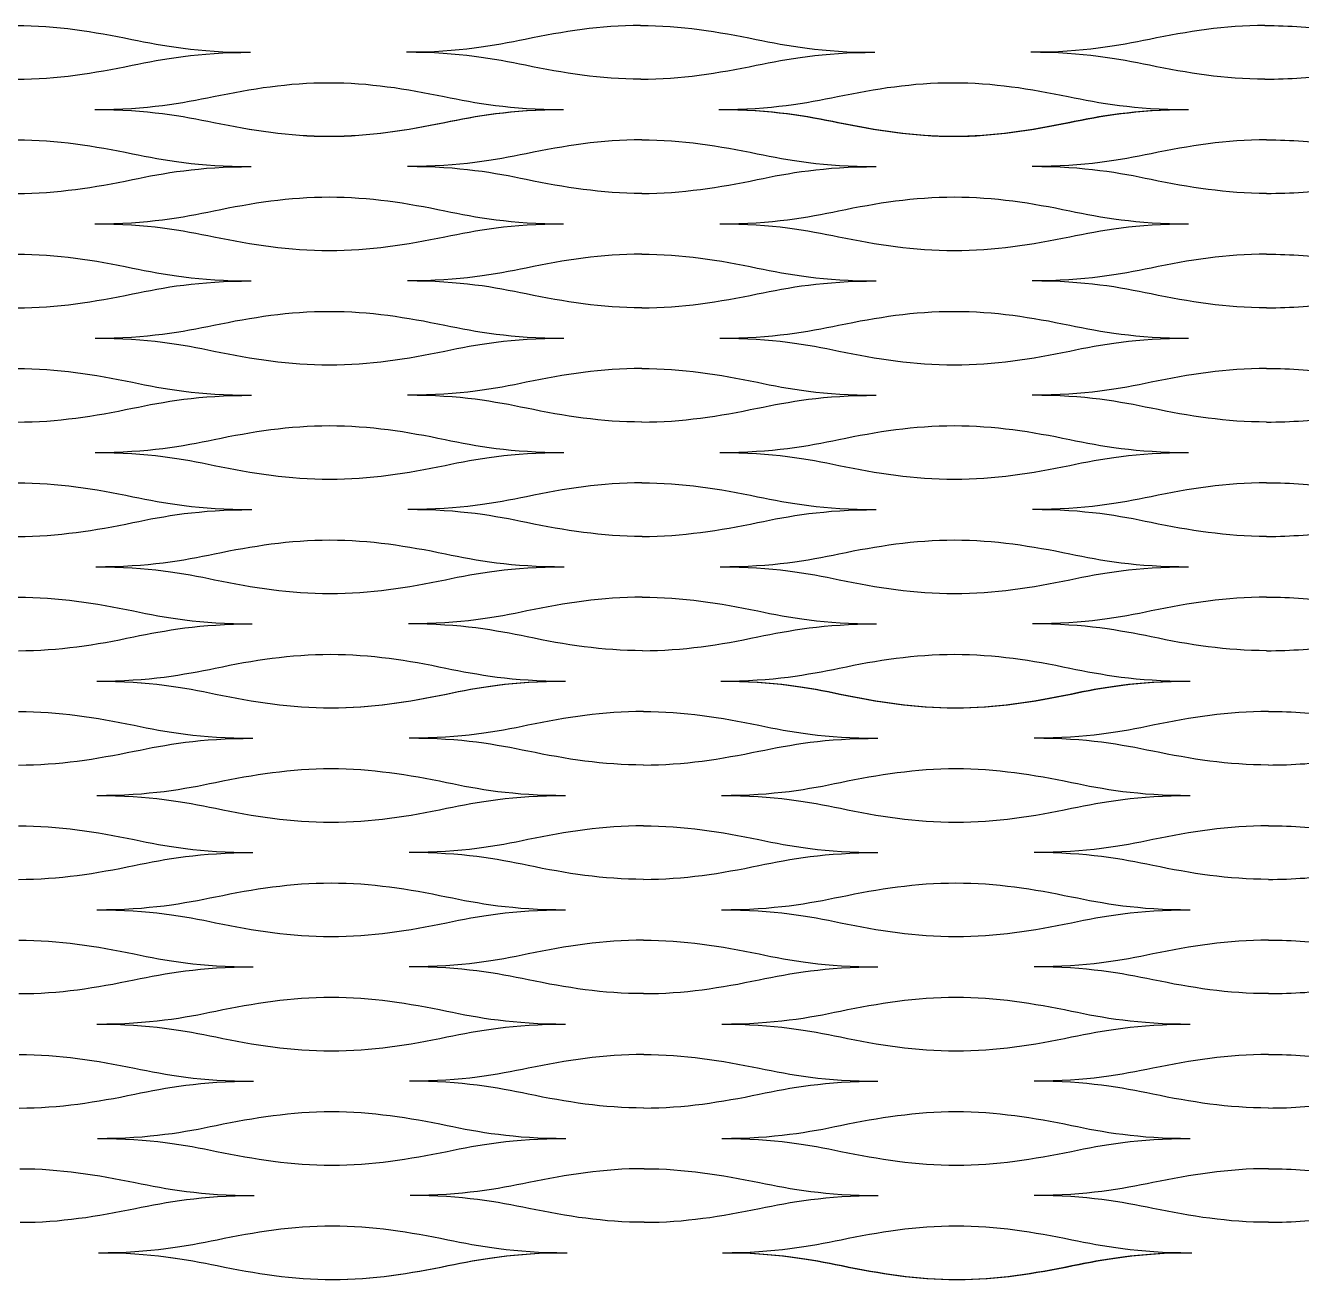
# Model space of a CAD drawing. Header units: millimetres. Extents: x 1 to 583, y -486 to -2.
# Drawn here: x 361.34 to 382.43, y -48.24 to -27.52 of the extents above; entities that cross this region are included whole.
import ezdxf

# ---------------------------------------------------------------- set-up
doc = ezdxf.new("R2010")
doc.units = ezdxf.units.MM
doc.header["$MEASUREMENT"] = 0
doc.layers.add('DEFAULT', color=7, linetype='Continuous')

msp = doc.modelspace()

# ---------------------------------------------------------------- linework, layer by layer
at = {"layer": 'DEFAULT'}
for points, knots in [([(361.188, -27.519), (361.853, -27.519), (362.468, -27.618), (363.097, -27.748), (363.612, -27.854), (364.19, -27.962), (365.061, -27.962)], [0, 0, 0, 0, 1, 1, 1, 2, 2, 2, 2]), ([(371.508, -27.519), (370.842, -27.519), (370.229, -27.618), (369.601, -27.748), (369.087, -27.854), (368.511, -27.962), (367.64, -27.962)], [0, 0, 0, 0, 1, 1, 1, 2, 2, 2, 2]), ([(371.508, -27.519), (372.173, -27.519), (372.787, -27.618), (373.416, -27.748), (373.931, -27.854), (374.508, -27.962), (375.379, -27.962)], [0, 0, 0, 0, 1, 1, 1, 2, 2, 2, 2]), ([(381.828, -27.519), (381.163, -27.519), (380.549, -27.618), (379.92, -27.748), (379.406, -27.854), (378.829, -27.962), (377.958, -27.962)], [0, 0, 0, 0, 1, 1, 1, 2, 2, 2, 2]), ([(381.828, -27.519), (382.231, -27.519), (382.634, -27.549), (383.01, -27.608), (383.763, -27.726), (384.408, -27.962), (385.699, -27.962)], [0, 0, 0, 0, 1, 1, 1, 2, 2, 2, 2]), ([(361.195, -28.405), (361.86, -28.405), (362.473, -28.306), (363.101, -28.176), (363.614, -28.07), (364.19, -27.962), (365.061, -27.962)], [0, 0, 0, 0, 1, 1, 1, 2, 2, 2, 2]), ([(371.511, -28.405), (370.847, -28.405), (370.232, -28.306), (369.603, -28.176), (369.088, -28.07), (368.511, -27.962), (367.64, -27.962)], [0, 0, 0, 0, 1, 1, 1, 2, 2, 2, 2]), ([(371.511, -28.405), (372.176, -28.405), (372.79, -28.306), (373.418, -28.176), (373.932, -28.07), (374.508, -27.962), (375.379, -27.962)], [0, 0, 0, 0, 1, 1, 1, 2, 2, 2, 2]), ([(381.828, -28.405), (381.163, -28.405), (380.549, -28.306), (379.92, -28.176), (379.406, -28.07), (378.829, -27.962), (377.958, -27.962)], [0, 0, 0, 0, 1, 1, 1, 2, 2, 2, 2]), ([(381.828, -28.405), (382.231, -28.405), (382.634, -28.375), (383.01, -28.316), (383.763, -28.198), (384.408, -27.962), (385.699, -27.962)], [0, 0, 0, 0, 1, 1, 1, 2, 2, 2, 2]), ([(362.489, -28.907), (363.359, -28.907), (363.935, -28.799), (364.448, -28.693), (365.076, -28.563), (365.689, -28.464), (366.354, -28.464), (367.018, -28.464), (367.633, -28.563), (368.262, -28.693), (368.777, -28.799), (369.354, -28.907), (370.224, -28.907)], [0, 0, 0, 0, 1, 1, 1, 2, 2, 2, 3, 3, 3, 4, 4, 4, 4]), ([(372.803, -28.907), (373.673, -28.907), (374.249, -28.799), (374.763, -28.693), (375.391, -28.563), (376.005, -28.464), (376.67, -28.464), (377.335, -28.464), (377.949, -28.563), (378.577, -28.693), (379.091, -28.799), (379.668, -28.907), (380.539, -28.907)], [0, 0, 0, 0, 1, 1, 1, 2, 2, 2, 3, 3, 3, 4, 4, 4, 4]), ([(362.489, -28.907), (363.359, -28.907), (363.937, -29.014), (364.453, -29.121), (365.082, -29.25), (365.697, -29.349), (366.361, -29.349), (367.026, -29.349), (367.639, -29.25), (368.265, -29.121), (368.779, -29.014), (369.354, -28.907), (370.224, -28.907)], [0, 0, 0, 0, 1, 1, 1, 2, 2, 2, 3, 3, 3, 4, 4, 4, 4]), ([(362.489, -28.907), (363.36, -28.907), (363.938, -29.014), (364.453, -29.121), (365.082, -29.25), (365.696, -29.35), (366.362, -29.35), (367.028, -29.35), (367.642, -29.25), (368.272, -29.121), (368.787, -29.014), (369.364, -28.907), (370.236, -28.907)], [0, 0, 0, 0, 1, 1, 1, 2, 2, 2, 3, 3, 3, 4, 4, 4, 4]), ([(372.803, -28.907), (373.673, -28.907), (374.25, -29.014), (374.765, -29.121), (375.394, -29.25), (376.008, -29.349), (376.672, -29.349), (377.337, -29.349), (377.95, -29.25), (378.578, -29.121), (379.092, -29.014), (379.668, -28.907), (380.539, -28.907)], [0, 0, 0, 0, 1, 1, 1, 2, 2, 2, 3, 3, 3, 4, 4, 4, 4]), ([(372.818, -28.907), (373.69, -28.907), (374.267, -29.014), (374.782, -29.121), (375.411, -29.25), (376.026, -29.35), (376.692, -29.35), (377.357, -29.35), (377.972, -29.25), (378.601, -29.121), (379.116, -29.014), (379.694, -28.907), (380.565, -28.907)], [0, 0, 0, 0, 1, 1, 1, 2, 2, 2, 3, 3, 3, 4, 4, 4, 4]), ([(361.198, -29.409), (361.863, -29.409), (362.478, -29.508), (363.107, -29.638), (363.622, -29.744), (364.2, -29.851), (365.071, -29.851)], [0, 0, 0, 0, 1, 1, 1, 2, 2, 2, 2]), ([(371.527, -29.409), (370.861, -29.409), (370.247, -29.508), (369.617, -29.638), (369.103, -29.744), (368.525, -29.851), (367.653, -29.851)], [0, 0, 0, 0, 1, 1, 1, 2, 2, 2, 2]), ([(371.527, -29.409), (372.193, -29.409), (372.807, -29.508), (373.436, -29.638), (373.951, -29.744), (374.529, -29.851), (375.4, -29.851)], [0, 0, 0, 0, 1, 1, 1, 2, 2, 2, 2]), ([(381.856, -29.409), (381.191, -29.409), (380.576, -29.508), (379.947, -29.638), (379.432, -29.744), (378.854, -29.851), (377.983, -29.851)], [0, 0, 0, 0, 1, 1, 1, 2, 2, 2, 2]), ([(381.856, -29.409), (382.26, -29.409), (382.663, -29.438), (383.04, -29.497), (383.793, -29.615), (384.439, -29.851), (385.73, -29.851)], [0, 0, 0, 0, 1, 1, 1, 2, 2, 2, 2]), ([(361.198, -30.294), (361.863, -30.294), (362.478, -30.195), (363.107, -30.065), (363.622, -29.959), (364.2, -29.851), (365.071, -29.851)], [0, 0, 0, 0, 1, 1, 1, 2, 2, 2, 2]), ([(371.527, -30.294), (370.861, -30.294), (370.247, -30.195), (369.618, -30.065), (369.103, -29.959), (368.525, -29.851), (367.653, -29.851)], [0, 0, 0, 0, 1, 1, 1, 2, 2, 2, 2]), ([(371.527, -30.294), (372.193, -30.294), (372.807, -30.195), (373.437, -30.065), (373.951, -29.959), (374.529, -29.851), (375.4, -29.851)], [0, 0, 0, 0, 1, 1, 1, 2, 2, 2, 2]), ([(381.856, -30.294), (381.191, -30.294), (380.576, -30.195), (379.947, -30.065), (379.432, -29.959), (378.854, -29.851), (377.983, -29.851)], [0, 0, 0, 0, 1, 1, 1, 2, 2, 2, 2]), ([(381.856, -30.294), (382.26, -30.294), (382.663, -30.265), (383.04, -30.206), (383.793, -30.088), (384.439, -29.851), (385.73, -29.851)], [0, 0, 0, 0, 1, 1, 1, 2, 2, 2, 2]), ([(362.489, -30.796), (363.361, -30.796), (363.938, -30.689), (364.453, -30.582), (365.082, -30.452), (365.697, -30.353), (366.362, -30.353), (367.028, -30.353), (367.643, -30.452), (368.272, -30.582), (368.787, -30.689), (369.364, -30.796), (370.236, -30.796)], [0, 0, 0, 0, 1, 1, 1, 2, 2, 2, 3, 3, 3, 4, 4, 4, 4]), ([(372.818, -30.796), (373.69, -30.796), (374.267, -30.689), (374.782, -30.582), (375.411, -30.452), (376.026, -30.353), (376.692, -30.353), (377.357, -30.353), (377.972, -30.452), (378.601, -30.582), (379.116, -30.689), (379.694, -30.796), (380.565, -30.796)], [0, 0, 0, 0, 1, 1, 1, 2, 2, 2, 3, 3, 3, 4, 4, 4, 4]), ([(362.489, -30.796), (363.361, -30.796), (363.938, -30.904), (364.453, -31.01), (365.082, -31.14), (365.697, -31.239), (366.362, -31.239), (367.028, -31.239), (367.643, -31.14), (368.272, -31.01), (368.787, -30.904), (369.364, -30.796), (370.236, -30.796)], [0, 0, 0, 0, 1, 1, 1, 2, 2, 2, 3, 3, 3, 4, 4, 4, 4]), ([(372.818, -30.796), (373.69, -30.796), (374.267, -30.904), (374.782, -31.01), (375.411, -31.14), (376.026, -31.239), (376.692, -31.239), (377.357, -31.239), (377.972, -31.14), (378.601, -31.01), (379.116, -30.904), (379.694, -30.796), (380.565, -30.796)], [0, 0, 0, 0, 1, 1, 1, 2, 2, 2, 3, 3, 3, 4, 4, 4, 4]), ([(361.198, -31.298), (361.864, -31.298), (362.478, -31.397), (363.108, -31.527), (363.623, -31.633), (364.2, -31.741), (365.072, -31.741)], [0, 0, 0, 0, 1, 1, 1, 2, 2, 2, 2]), ([(371.527, -31.298), (370.862, -31.298), (370.247, -31.397), (369.618, -31.527), (369.103, -31.633), (368.526, -31.741), (367.654, -31.741)], [0, 0, 0, 0, 1, 1, 1, 2, 2, 2, 2]), ([(371.527, -31.298), (372.193, -31.298), (372.808, -31.397), (373.437, -31.527), (373.952, -31.633), (374.529, -31.741), (375.401, -31.741)], [0, 0, 0, 0, 1, 1, 1, 2, 2, 2, 2]), ([(381.856, -31.298), (381.191, -31.298), (380.576, -31.397), (379.947, -31.527), (379.432, -31.633), (378.854, -31.741), (377.983, -31.741)], [0, 0, 0, 0, 1, 1, 1, 2, 2, 2, 2]), ([(381.856, -31.298), (382.26, -31.298), (382.663, -31.328), (383.04, -31.387), (383.793, -31.505), (384.439, -31.741), (385.73, -31.741)], [0, 0, 0, 0, 1, 1, 1, 2, 2, 2, 2]), ([(361.199, -32.184), (361.864, -32.184), (362.479, -32.085), (363.108, -31.955), (363.623, -31.849), (364.2, -31.741), (365.072, -31.741)], [0, 0, 0, 0, 1, 1, 1, 2, 2, 2, 2]), ([(371.528, -32.184), (370.862, -32.184), (370.247, -32.085), (369.618, -31.955), (369.103, -31.849), (368.526, -31.741), (367.654, -31.741)], [0, 0, 0, 0, 1, 1, 1, 2, 2, 2, 2]), ([(371.528, -32.184), (372.193, -32.184), (372.808, -32.085), (373.437, -31.955), (373.952, -31.849), (374.529, -31.741), (375.401, -31.741)], [0, 0, 0, 0, 1, 1, 1, 2, 2, 2, 2]), ([(381.856, -32.184), (381.191, -32.184), (380.576, -32.085), (379.947, -31.955), (379.432, -31.849), (378.854, -31.741), (377.983, -31.741)], [0, 0, 0, 0, 1, 1, 1, 2, 2, 2, 2]), ([(381.856, -32.184), (382.26, -32.184), (382.663, -32.154), (383.04, -32.095), (383.793, -31.977), (384.439, -31.741), (385.73, -31.741)], [0, 0, 0, 0, 1, 1, 1, 2, 2, 2, 2]), ([(362.49, -32.686), (363.362, -32.686), (363.939, -32.578), (364.454, -32.472), (365.083, -32.342), (365.697, -32.243), (366.363, -32.243), (367.029, -32.243), (367.643, -32.342), (368.273, -32.472), (368.788, -32.578), (369.365, -32.686), (370.237, -32.686)], [0, 0, 0, 0, 1, 1, 1, 2, 2, 2, 3, 3, 3, 4, 4, 4, 4]), ([(372.819, -32.686), (373.69, -32.686), (374.268, -32.578), (374.782, -32.472), (375.412, -32.342), (376.026, -32.243), (376.692, -32.243), (377.358, -32.243), (377.972, -32.342), (378.601, -32.472), (379.116, -32.578), (379.694, -32.686), (380.565, -32.686)], [0, 0, 0, 0, 1, 1, 1, 2, 2, 2, 3, 3, 3, 4, 4, 4, 4]), ([(362.49, -32.686), (363.362, -32.686), (363.939, -32.793), (364.454, -32.899), (365.084, -33.029), (365.698, -33.128), (366.364, -33.128), (367.03, -33.128), (367.644, -33.029), (368.273, -32.899), (368.788, -32.793), (369.365, -32.686), (370.237, -32.686)], [0, 0, 0, 0, 1, 1, 1, 2, 2, 2, 3, 3, 3, 4, 4, 4, 4]), ([(372.819, -32.686), (373.69, -32.686), (374.268, -32.793), (374.783, -32.899), (375.412, -33.029), (376.027, -33.128), (376.692, -33.128), (377.358, -33.128), (377.972, -33.029), (378.602, -32.899), (379.116, -32.793), (379.694, -32.686), (380.565, -32.686)], [0, 0, 0, 0, 1, 1, 1, 2, 2, 2, 3, 3, 3, 4, 4, 4, 4]), ([(361.2, -33.187), (361.866, -33.187), (362.48, -33.287), (363.11, -33.416), (363.625, -33.523), (364.202, -33.63), (365.074, -33.63)], [0, 0, 0, 0, 1, 1, 1, 2, 2, 2, 2]), ([(371.528, -33.187), (370.863, -33.187), (370.248, -33.287), (369.619, -33.416), (369.104, -33.523), (368.527, -33.63), (367.656, -33.63)], [0, 0, 0, 0, 1, 1, 1, 2, 2, 2, 2]), ([(371.528, -33.187), (372.194, -33.187), (372.808, -33.287), (373.438, -33.416), (373.953, -33.523), (374.53, -33.63), (375.402, -33.63)], [0, 0, 0, 0, 1, 1, 1, 2, 2, 2, 2]), ([(381.856, -33.187), (381.191, -33.187), (380.576, -33.287), (379.947, -33.416), (379.432, -33.523), (378.855, -33.63), (377.983, -33.63)], [0, 0, 0, 0, 1, 1, 1, 2, 2, 2, 2]), ([(381.856, -33.187), (382.26, -33.187), (382.663, -33.217), (383.04, -33.276), (383.793, -33.394), (384.439, -33.63), (385.73, -33.63)], [0, 0, 0, 0, 1, 1, 1, 2, 2, 2, 2]), ([(361.202, -34.073), (361.867, -34.073), (362.482, -33.974), (363.111, -33.844), (363.625, -33.738), (364.202, -33.63), (365.074, -33.63)], [0, 0, 0, 0, 1, 1, 1, 2, 2, 2, 2]), ([(371.529, -34.073), (370.864, -34.073), (370.249, -33.974), (369.62, -33.844), (369.105, -33.738), (368.527, -33.63), (367.656, -33.63)], [0, 0, 0, 0, 1, 1, 1, 2, 2, 2, 2]), ([(371.529, -34.073), (372.195, -34.073), (372.809, -33.974), (373.438, -33.844), (373.953, -33.738), (374.53, -33.63), (375.402, -33.63)], [0, 0, 0, 0, 1, 1, 1, 2, 2, 2, 2]), ([(381.856, -34.073), (381.191, -34.073), (380.576, -33.974), (379.947, -33.844), (379.432, -33.738), (378.855, -33.63), (377.983, -33.63)], [0, 0, 0, 0, 1, 1, 1, 2, 2, 2, 2]), ([(381.856, -34.073), (382.26, -34.073), (382.663, -34.044), (383.04, -33.985), (383.793, -33.866), (384.439, -33.63), (385.73, -33.63)], [0, 0, 0, 0, 1, 1, 1, 2, 2, 2, 2]), ([(362.494, -34.575), (363.365, -34.575), (363.942, -34.467), (364.457, -34.361), (365.086, -34.231), (365.7, -34.132), (366.365, -34.132), (367.031, -34.132), (367.646, -34.231), (368.275, -34.361), (368.79, -34.467), (369.367, -34.575), (370.239, -34.575)], [0, 0, 0, 0, 1, 1, 1, 2, 2, 2, 3, 3, 3, 4, 4, 4, 4]), ([(372.82, -34.575), (373.692, -34.575), (374.269, -34.467), (374.784, -34.361), (375.413, -34.231), (376.027, -34.132), (376.693, -34.132), (377.358, -34.132), (377.973, -34.231), (378.602, -34.361), (379.117, -34.467), (379.694, -34.575), (380.566, -34.575)], [0, 0, 0, 0, 1, 1, 1, 2, 2, 2, 3, 3, 3, 4, 4, 4, 4]), ([(362.494, -34.575), (363.365, -34.575), (363.943, -34.683), (364.458, -34.789), (365.088, -34.919), (365.702, -35.018), (366.368, -35.018), (367.033, -35.018), (367.647, -34.919), (368.276, -34.789), (368.791, -34.683), (369.367, -34.575), (370.239, -34.575)], [0, 0, 0, 0, 1, 1, 1, 2, 2, 2, 3, 3, 3, 4, 4, 4, 4]), ([(372.82, -34.575), (373.692, -34.575), (374.269, -34.683), (374.784, -34.789), (375.413, -34.919), (376.028, -35.018), (376.693, -35.018), (377.359, -35.018), (377.973, -34.919), (378.602, -34.789), (379.117, -34.683), (379.694, -34.575), (380.566, -34.575)], [0, 0, 0, 0, 1, 1, 1, 2, 2, 2, 3, 3, 3, 4, 4, 4, 4]), ([(361.205, -35.077), (361.871, -35.077), (362.486, -35.176), (363.115, -35.306), (363.63, -35.412), (364.208, -35.52), (365.079, -35.52)], [0, 0, 0, 0, 1, 1, 1, 2, 2, 2, 2]), ([(371.531, -35.077), (370.865, -35.077), (370.251, -35.176), (369.623, -35.306), (369.108, -35.412), (368.531, -35.52), (367.66, -35.52)], [0, 0, 0, 0, 1, 1, 1, 2, 2, 2, 2]), ([(371.531, -35.077), (372.196, -35.077), (372.811, -35.176), (373.44, -35.306), (373.955, -35.412), (374.532, -35.52), (375.404, -35.52)], [0, 0, 0, 0, 1, 1, 1, 2, 2, 2, 2]), ([(381.856, -35.077), (381.191, -35.077), (380.576, -35.176), (379.948, -35.306), (379.433, -35.412), (378.856, -35.52), (377.985, -35.52)], [0, 0, 0, 0, 1, 1, 1, 2, 2, 2, 2]), ([(381.856, -35.077), (382.26, -35.077), (382.663, -35.106), (383.04, -35.166), (383.793, -35.284), (384.438, -35.52), (385.729, -35.52)], [0, 0, 0, 0, 1, 1, 1, 2, 2, 2, 2]), ([(361.209, -35.963), (361.875, -35.963), (362.489, -35.863), (363.117, -35.734), (363.631, -35.627), (364.208, -35.52), (365.079, -35.52)], [0, 0, 0, 0, 1, 1, 1, 2, 2, 2, 2]), ([(371.533, -35.963), (370.868, -35.963), (370.253, -35.863), (369.624, -35.734), (369.109, -35.627), (368.531, -35.52), (367.66, -35.52)], [0, 0, 0, 0, 1, 1, 1, 2, 2, 2, 2]), ([(371.533, -35.963), (372.198, -35.963), (372.812, -35.863), (373.441, -35.734), (373.955, -35.627), (374.532, -35.52), (375.404, -35.52)], [0, 0, 0, 0, 1, 1, 1, 2, 2, 2, 2]), ([(381.856, -35.963), (381.191, -35.963), (380.577, -35.863), (379.948, -35.734), (379.433, -35.627), (378.856, -35.52), (377.985, -35.52)], [0, 0, 0, 0, 1, 1, 1, 2, 2, 2, 2]), ([(381.856, -35.963), (382.26, -35.963), (382.663, -35.933), (383.04, -35.874), (383.793, -35.756), (384.438, -35.52), (385.729, -35.52)], [0, 0, 0, 0, 1, 1, 1, 2, 2, 2, 2]), ([(362.502, -36.464), (363.373, -36.464), (363.95, -36.357), (364.464, -36.251), (365.092, -36.121), (365.706, -36.022), (366.371, -36.022), (367.037, -36.022), (367.651, -36.121), (368.281, -36.251), (368.795, -36.357), (369.373, -36.464), (370.244, -36.464)], [0, 0, 0, 0, 1, 1, 1, 2, 2, 2, 3, 3, 3, 4, 4, 4, 4]), ([(372.824, -36.464), (373.695, -36.464), (374.272, -36.357), (374.787, -36.251), (375.415, -36.121), (376.029, -36.022), (376.695, -36.022), (377.36, -36.022), (377.974, -36.121), (378.603, -36.251), (379.118, -36.357), (379.695, -36.464), (380.566, -36.464)], [0, 0, 0, 0, 1, 1, 1, 2, 2, 2, 3, 3, 3, 4, 4, 4, 4]), ([(362.502, -36.464), (363.373, -36.464), (363.951, -36.572), (364.466, -36.678), (365.096, -36.808), (365.711, -36.907), (366.376, -36.907), (367.041, -36.907), (367.654, -36.808), (368.282, -36.678), (368.796, -36.572), (369.373, -36.464), (370.244, -36.464)], [0, 0, 0, 0, 1, 1, 1, 2, 2, 2, 3, 3, 3, 4, 4, 4, 4]), ([(372.824, -36.464), (373.695, -36.464), (374.273, -36.572), (374.788, -36.678), (375.417, -36.808), (376.031, -36.907), (376.696, -36.907), (377.361, -36.907), (377.975, -36.808), (378.604, -36.678), (379.118, -36.572), (379.695, -36.464), (380.566, -36.464)], [0, 0, 0, 0, 1, 1, 1, 2, 2, 2, 3, 3, 3, 4, 4, 4, 4]), ([(361.216, -36.966), (361.881, -36.966), (362.496, -37.065), (363.126, -37.195), (363.641, -37.301), (364.219, -37.409), (365.089, -37.409)], [0, 0, 0, 0, 1, 1, 1, 2, 2, 2, 2]), ([(371.536, -36.966), (370.871, -36.966), (370.258, -37.065), (369.63, -37.195), (369.116, -37.301), (368.54, -37.409), (367.669, -37.409)], [0, 0, 0, 0, 1, 1, 1, 2, 2, 2, 2]), ([(371.536, -36.966), (372.201, -36.966), (372.816, -37.065), (373.445, -37.195), (373.96, -37.301), (374.537, -37.409), (375.407, -37.409)], [0, 0, 0, 0, 1, 1, 1, 2, 2, 2, 2]), ([(381.856, -36.966), (381.191, -36.966), (380.577, -37.065), (379.949, -37.195), (379.434, -37.301), (378.858, -37.409), (377.987, -37.409)], [0, 0, 0, 0, 1, 1, 1, 2, 2, 2, 2]), ([(381.856, -36.966), (382.26, -36.966), (382.663, -36.996), (383.039, -37.055), (383.792, -37.173), (384.437, -37.409), (385.727, -37.409)], [0, 0, 0, 0, 1, 1, 1, 2, 2, 2, 2]), ([(361.224, -37.852), (361.889, -37.852), (362.502, -37.753), (363.129, -37.623), (363.643, -37.517), (364.219, -37.409), (365.089, -37.409)], [0, 0, 0, 0, 1, 1, 1, 2, 2, 2, 2]), ([(371.54, -37.852), (370.875, -37.852), (370.261, -37.753), (369.632, -37.623), (369.117, -37.517), (368.54, -37.409), (367.669, -37.409)], [0, 0, 0, 0, 1, 1, 1, 2, 2, 2, 2]), ([(371.54, -37.852), (372.205, -37.852), (372.818, -37.753), (373.446, -37.623), (373.96, -37.517), (374.537, -37.409), (375.407, -37.409)], [0, 0, 0, 0, 1, 1, 1, 2, 2, 2, 2]), ([(381.856, -37.852), (381.191, -37.852), (380.578, -37.753), (379.949, -37.623), (379.435, -37.517), (378.858, -37.409), (377.987, -37.409)], [0, 0, 0, 0, 1, 1, 1, 2, 2, 2, 2]), ([(381.856, -37.852), (382.26, -37.852), (382.663, -37.822), (383.039, -37.763), (383.792, -37.645), (384.437, -37.409), (385.727, -37.409)], [0, 0, 0, 0, 1, 1, 1, 2, 2, 2, 2]), ([(362.517, -38.354), (363.388, -38.354), (363.964, -38.246), (364.477, -38.14), (365.104, -38.01), (365.717, -37.911), (366.382, -37.911), (367.047, -37.911), (367.662, -38.01), (368.291, -38.14), (368.806, -38.246), (369.383, -38.354), (370.253, -38.354)], [0, 0, 0, 0, 1, 1, 1, 2, 2, 2, 3, 3, 3, 4, 4, 4, 4]), ([(372.832, -38.354), (373.702, -38.354), (374.278, -38.246), (374.792, -38.14), (375.42, -38.01), (376.033, -37.911), (376.698, -37.911), (377.363, -37.911), (377.977, -38.01), (378.606, -38.14), (379.12, -38.246), (379.697, -38.354), (380.567, -38.354)], [0, 0, 0, 0, 1, 1, 1, 2, 2, 2, 3, 3, 3, 4, 4, 4, 4]), ([(362.517, -38.354), (363.388, -38.354), (363.966, -38.461), (364.481, -38.568), (365.111, -38.698), (365.726, -38.797), (366.39, -38.797), (367.055, -38.797), (367.667, -38.698), (368.294, -38.568), (368.807, -38.461), (369.383, -38.354), (370.253, -38.354)], [0, 0, 0, 0, 1, 1, 1, 2, 2, 2, 3, 3, 3, 4, 4, 4, 4]), ([(362.517, -38.354), (363.389, -38.354), (363.966, -38.462), (364.481, -38.568), (365.11, -38.698), (365.725, -38.797), (366.391, -38.797), (367.057, -38.797), (367.671, -38.698), (368.3, -38.568), (368.815, -38.462), (369.393, -38.354), (370.264, -38.354)], [0, 0, 0, 0, 1, 1, 1, 2, 2, 2, 3, 3, 3, 4, 4, 4, 4]), ([(372.832, -38.354), (373.702, -38.354), (374.279, -38.461), (374.794, -38.568), (375.423, -38.698), (376.036, -38.797), (376.701, -38.797), (377.365, -38.797), (377.979, -38.698), (378.607, -38.568), (379.12, -38.461), (379.697, -38.354), (380.567, -38.354)], [0, 0, 0, 0, 1, 1, 1, 2, 2, 2, 3, 3, 3, 4, 4, 4, 4]), ([(372.847, -38.354), (373.718, -38.354), (374.296, -38.462), (374.811, -38.568), (375.44, -38.698), (376.054, -38.797), (376.72, -38.797), (377.386, -38.797), (378.001, -38.698), (378.63, -38.568), (379.145, -38.462), (379.722, -38.354), (380.594, -38.354)], [0, 0, 0, 0, 1, 1, 1, 2, 2, 2, 3, 3, 3, 4, 4, 4, 4]), ([(361.226, -38.856), (361.892, -38.856), (362.506, -38.955), (363.136, -39.085), (363.651, -39.191), (364.228, -39.299), (365.1, -39.299)], [0, 0, 0, 0, 1, 1, 1, 2, 2, 2, 2]), ([(371.555, -38.856), (370.89, -38.856), (370.275, -38.955), (369.646, -39.085), (369.131, -39.191), (368.554, -39.299), (367.682, -39.299)], [0, 0, 0, 0, 1, 1, 1, 2, 2, 2, 2]), ([(371.555, -38.856), (372.221, -38.856), (372.836, -38.955), (373.465, -39.085), (373.98, -39.191), (374.557, -39.299), (375.429, -39.299)], [0, 0, 0, 0, 1, 1, 1, 2, 2, 2, 2]), ([(381.885, -38.856), (381.219, -38.856), (380.605, -38.955), (379.975, -39.085), (379.461, -39.191), (378.883, -39.299), (378.012, -39.299)], [0, 0, 0, 0, 1, 1, 1, 2, 2, 2, 2]), ([(381.885, -38.856), (382.288, -38.856), (382.692, -38.885), (383.068, -38.944), (383.822, -39.062), (384.467, -39.299), (385.759, -39.299)], [0, 0, 0, 0, 1, 1, 1, 2, 2, 2, 2]), ([(361.226, -39.741), (361.892, -39.741), (362.507, -39.642), (363.136, -39.513), (363.651, -39.406), (364.228, -39.299), (365.1, -39.299)], [0, 0, 0, 0, 1, 1, 1, 2, 2, 2, 2]), ([(371.556, -39.741), (370.89, -39.741), (370.275, -39.642), (369.646, -39.513), (369.131, -39.406), (368.554, -39.299), (367.682, -39.299)], [0, 0, 0, 0, 1, 1, 1, 2, 2, 2, 2]), ([(371.556, -39.741), (372.221, -39.741), (372.836, -39.642), (373.465, -39.513), (373.98, -39.406), (374.557, -39.299), (375.429, -39.299)], [0, 0, 0, 0, 1, 1, 1, 2, 2, 2, 2]), ([(381.885, -39.741), (381.219, -39.741), (380.605, -39.642), (379.975, -39.513), (379.461, -39.406), (378.883, -39.299), (378.012, -39.299)], [0, 0, 0, 0, 1, 1, 1, 2, 2, 2, 2]), ([(381.885, -39.741), (382.288, -39.741), (382.692, -39.712), (383.068, -39.653), (383.822, -39.535), (384.467, -39.299), (385.759, -39.299)], [0, 0, 0, 0, 1, 1, 1, 2, 2, 2, 2]), ([(362.517, -40.243), (363.389, -40.243), (363.967, -40.136), (364.482, -40.029), (365.111, -39.9), (365.725, -39.8), (366.391, -39.8), (367.057, -39.8), (367.671, -39.9), (368.301, -40.029), (368.815, -40.136), (369.393, -40.243), (370.265, -40.243)], [0, 0, 0, 0, 1, 1, 1, 2, 2, 2, 3, 3, 3, 4, 4, 4, 4]), ([(372.847, -40.243), (373.718, -40.243), (374.296, -40.136), (374.811, -40.029), (375.44, -39.9), (376.054, -39.8), (376.72, -39.8), (377.386, -39.8), (378.001, -39.9), (378.63, -40.029), (379.145, -40.136), (379.722, -40.243), (380.594, -40.243)], [0, 0, 0, 0, 1, 1, 1, 2, 2, 2, 3, 3, 3, 4, 4, 4, 4]), ([(362.517, -40.243), (363.389, -40.243), (363.967, -40.351), (364.482, -40.457), (365.111, -40.587), (365.725, -40.686), (366.391, -40.686), (367.057, -40.686), (367.671, -40.587), (368.301, -40.457), (368.816, -40.351), (369.393, -40.243), (370.265, -40.243)], [0, 0, 0, 0, 1, 1, 1, 2, 2, 2, 3, 3, 3, 4, 4, 4, 4]), ([(372.847, -40.243), (373.718, -40.243), (374.296, -40.351), (374.811, -40.457), (375.44, -40.587), (376.055, -40.686), (376.72, -40.686), (377.386, -40.686), (378.001, -40.587), (378.63, -40.457), (379.145, -40.351), (379.722, -40.243), (380.594, -40.243)], [0, 0, 0, 0, 1, 1, 1, 2, 2, 2, 3, 3, 3, 4, 4, 4, 4]), ([(361.227, -40.745), (361.892, -40.745), (362.507, -40.844), (363.136, -40.974), (363.651, -41.08), (364.229, -41.188), (365.1, -41.188)], [0, 0, 0, 0, 1, 1, 1, 2, 2, 2, 2]), ([(371.556, -40.745), (370.89, -40.745), (370.276, -40.844), (369.646, -40.974), (369.132, -41.08), (368.554, -41.188), (367.683, -41.188)], [0, 0, 0, 0, 1, 1, 1, 2, 2, 2, 2]), ([(371.556, -40.745), (372.222, -40.745), (372.836, -40.844), (373.465, -40.974), (373.98, -41.08), (374.558, -41.188), (375.429, -41.188)], [0, 0, 0, 0, 1, 1, 1, 2, 2, 2, 2]), ([(381.885, -40.745), (381.219, -40.745), (380.605, -40.844), (379.976, -40.974), (379.461, -41.08), (378.883, -41.188), (378.012, -41.188)], [0, 0, 0, 0, 1, 1, 1, 2, 2, 2, 2]), ([(381.885, -40.745), (382.288, -40.745), (382.692, -40.775), (383.068, -40.834), (383.822, -40.952), (384.467, -41.188), (385.759, -41.188)], [0, 0, 0, 0, 1, 1, 1, 2, 2, 2, 2]), ([(361.227, -41.631), (361.893, -41.631), (362.508, -41.532), (363.137, -41.402), (363.651, -41.296), (364.229, -41.188), (365.1, -41.188)], [0, 0, 0, 0, 1, 1, 1, 2, 2, 2, 2]), ([(371.556, -41.631), (370.89, -41.631), (370.276, -41.532), (369.647, -41.402), (369.132, -41.296), (368.554, -41.188), (367.683, -41.188)], [0, 0, 0, 0, 1, 1, 1, 2, 2, 2, 2]), ([(371.556, -41.631), (372.222, -41.631), (372.836, -41.532), (373.465, -41.402), (373.98, -41.296), (374.558, -41.188), (375.429, -41.188)], [0, 0, 0, 0, 1, 1, 1, 2, 2, 2, 2]), ([(381.885, -41.631), (381.219, -41.631), (380.605, -41.532), (379.976, -41.402), (379.461, -41.296), (378.883, -41.188), (378.012, -41.188)], [0, 0, 0, 0, 1, 1, 1, 2, 2, 2, 2]), ([(381.885, -41.631), (382.288, -41.631), (382.692, -41.601), (383.068, -41.542), (383.822, -41.424), (384.467, -41.188), (385.759, -41.188)], [0, 0, 0, 0, 1, 1, 1, 2, 2, 2, 2]), ([(362.519, -42.133), (363.39, -42.133), (363.968, -42.025), (364.482, -41.919), (365.112, -41.789), (365.726, -41.69), (366.392, -41.69), (367.057, -41.69), (367.672, -41.789), (368.301, -41.919), (368.816, -42.025), (369.394, -42.133), (370.265, -42.133)], [0, 0, 0, 0, 1, 1, 1, 2, 2, 2, 3, 3, 3, 4, 4, 4, 4]), ([(372.847, -42.133), (373.719, -42.133), (374.296, -42.025), (374.811, -41.919), (375.44, -41.789), (376.055, -41.69), (376.72, -41.69), (377.386, -41.69), (378.001, -41.789), (378.63, -41.919), (379.145, -42.025), (379.722, -42.133), (380.594, -42.133)], [0, 0, 0, 0, 1, 1, 1, 2, 2, 2, 3, 3, 3, 4, 4, 4, 4]), ([(362.519, -42.133), (363.39, -42.133), (363.968, -42.24), (364.483, -42.347), (365.112, -42.476), (365.727, -42.576), (366.392, -42.576), (367.058, -42.576), (367.673, -42.477), (368.302, -42.347), (368.816, -42.24), (369.394, -42.133), (370.265, -42.133)], [0, 0, 0, 0, 1, 1, 1, 2, 2, 2, 3, 3, 3, 4, 4, 4, 4]), ([(372.847, -42.133), (373.719, -42.133), (374.296, -42.24), (374.811, -42.347), (375.441, -42.476), (376.055, -42.576), (376.721, -42.576), (377.386, -42.576), (378.001, -42.477), (378.63, -42.347), (379.145, -42.24), (379.722, -42.133), (380.594, -42.133)], [0, 0, 0, 0, 1, 1, 1, 2, 2, 2, 3, 3, 3, 4, 4, 4, 4]), ([(361.229, -42.635), (361.894, -42.635), (362.509, -42.734), (363.138, -42.864), (363.653, -42.97), (364.231, -43.077), (365.102, -43.077)], [0, 0, 0, 0, 1, 1, 1, 2, 2, 2, 2]), ([(371.557, -42.635), (370.891, -42.635), (370.277, -42.734), (369.648, -42.864), (369.133, -42.97), (368.556, -43.077), (367.684, -43.077)], [0, 0, 0, 0, 1, 1, 1, 2, 2, 2, 2]), ([(371.557, -42.635), (372.222, -42.635), (372.837, -42.734), (373.466, -42.864), (373.981, -42.97), (374.559, -43.077), (375.43, -43.077)], [0, 0, 0, 0, 1, 1, 1, 2, 2, 2, 2]), ([(381.885, -42.635), (381.219, -42.635), (380.605, -42.734), (379.976, -42.864), (379.461, -42.97), (378.884, -43.077), (378.012, -43.077)], [0, 0, 0, 0, 1, 1, 1, 2, 2, 2, 2]), ([(381.885, -42.635), (382.288, -42.635), (382.692, -42.664), (383.068, -42.723), (383.822, -42.841), (384.467, -43.077), (385.758, -43.077)], [0, 0, 0, 0, 1, 1, 1, 2, 2, 2, 2]), ([(361.231, -43.52), (361.896, -43.52), (362.51, -43.421), (363.139, -43.291), (363.654, -43.185), (364.231, -43.077), (365.102, -43.077)], [0, 0, 0, 0, 1, 1, 1, 2, 2, 2, 2]), ([(371.558, -43.52), (370.892, -43.52), (370.278, -43.421), (369.648, -43.291), (369.133, -43.185), (368.556, -43.077), (367.684, -43.077)], [0, 0, 0, 0, 1, 1, 1, 2, 2, 2, 2]), ([(371.558, -43.52), (372.223, -43.52), (372.838, -43.421), (373.467, -43.291), (373.981, -43.185), (374.559, -43.077), (375.43, -43.077)], [0, 0, 0, 0, 1, 1, 1, 2, 2, 2, 2]), ([(381.885, -43.52), (381.219, -43.52), (380.605, -43.421), (379.976, -43.291), (379.461, -43.185), (378.884, -43.077), (378.012, -43.077)], [0, 0, 0, 0, 1, 1, 1, 2, 2, 2, 2]), ([(381.885, -43.52), (382.288, -43.52), (382.692, -43.491), (383.068, -43.432), (383.822, -43.314), (384.467, -43.077), (385.758, -43.077)], [0, 0, 0, 0, 1, 1, 1, 2, 2, 2, 2]), ([(362.522, -44.022), (363.394, -44.022), (363.971, -43.915), (364.486, -43.808), (365.114, -43.678), (365.729, -43.579), (366.394, -43.579), (367.06, -43.579), (367.674, -43.678), (368.304, -43.808), (368.819, -43.915), (369.396, -44.022), (370.268, -44.022)], [0, 0, 0, 0, 1, 1, 1, 2, 2, 2, 3, 3, 3, 4, 4, 4, 4]), ([(372.849, -44.022), (373.72, -44.022), (374.298, -43.915), (374.812, -43.808), (375.441, -43.678), (376.056, -43.579), (376.721, -43.579), (377.387, -43.579), (378.001, -43.678), (378.631, -43.808), (379.146, -43.915), (379.723, -44.022), (380.594, -44.022)], [0, 0, 0, 0, 1, 1, 1, 2, 2, 2, 3, 3, 3, 4, 4, 4, 4]), ([(362.522, -44.022), (363.394, -44.022), (363.972, -44.13), (364.487, -44.236), (365.116, -44.366), (365.731, -44.465), (366.396, -44.465), (367.062, -44.465), (367.676, -44.366), (368.305, -44.236), (368.819, -44.13), (369.396, -44.022), (370.268, -44.022)], [0, 0, 0, 0, 1, 1, 1, 2, 2, 2, 3, 3, 3, 4, 4, 4, 4]), ([(372.849, -44.022), (373.72, -44.022), (374.298, -44.13), (374.813, -44.236), (375.442, -44.366), (376.057, -44.465), (376.722, -44.465), (377.387, -44.465), (378.002, -44.366), (378.631, -44.236), (379.146, -44.13), (379.723, -44.022), (380.594, -44.022)], [0, 0, 0, 0, 1, 1, 1, 2, 2, 2, 3, 3, 3, 4, 4, 4, 4]), ([(361.234, -44.524), (361.899, -44.524), (362.514, -44.623), (363.144, -44.753), (363.659, -44.859), (364.236, -44.967), (365.108, -44.967)], [0, 0, 0, 0, 1, 1, 1, 2, 2, 2, 2]), ([(371.559, -44.524), (370.894, -44.524), (370.28, -44.623), (369.651, -44.753), (369.137, -44.859), (368.56, -44.967), (367.689, -44.967)], [0, 0, 0, 0, 1, 1, 1, 2, 2, 2, 2]), ([(371.559, -44.524), (372.225, -44.524), (372.84, -44.623), (373.469, -44.753), (373.984, -44.859), (374.561, -44.967), (375.432, -44.967)], [0, 0, 0, 0, 1, 1, 1, 2, 2, 2, 2]), ([(381.885, -44.524), (381.22, -44.524), (380.605, -44.623), (379.976, -44.753), (379.462, -44.859), (378.885, -44.967), (378.013, -44.967)], [0, 0, 0, 0, 1, 1, 1, 2, 2, 2, 2]), ([(381.885, -44.524), (382.288, -44.524), (382.692, -44.554), (383.068, -44.613), (383.821, -44.731), (384.467, -44.967), (385.758, -44.967)], [0, 0, 0, 0, 1, 1, 1, 2, 2, 2, 2]), ([(361.238, -45.41), (361.903, -45.41), (362.517, -45.311), (363.146, -45.181), (363.66, -45.075), (364.236, -44.967), (365.108, -44.967)], [0, 0, 0, 0, 1, 1, 1, 2, 2, 2, 2]), ([(371.561, -45.41), (370.896, -45.41), (370.282, -45.311), (369.652, -45.181), (369.138, -45.075), (368.56, -44.967), (367.689, -44.967)], [0, 0, 0, 0, 1, 1, 1, 2, 2, 2, 2]), ([(371.561, -45.41), (372.227, -45.41), (372.841, -45.311), (373.47, -45.181), (373.984, -45.075), (374.561, -44.967), (375.432, -44.967)], [0, 0, 0, 0, 1, 1, 1, 2, 2, 2, 2]), ([(381.885, -45.41), (381.22, -45.41), (380.605, -45.311), (379.976, -45.181), (379.462, -45.075), (378.885, -44.967), (378.013, -44.967)], [0, 0, 0, 0, 1, 1, 1, 2, 2, 2, 2]), ([(381.885, -45.41), (382.288, -45.41), (382.692, -45.38), (383.068, -45.321), (383.821, -45.203), (384.467, -44.967), (385.758, -44.967)], [0, 0, 0, 0, 1, 1, 1, 2, 2, 2, 2]), ([(362.531, -45.912), (363.402, -45.912), (363.978, -45.804), (364.492, -45.698), (365.121, -45.568), (365.735, -45.469), (366.4, -45.469), (367.065, -45.469), (367.68, -45.568), (368.309, -45.698), (368.824, -45.804), (369.401, -45.912), (370.272, -45.912)], [0, 0, 0, 0, 1, 1, 1, 2, 2, 2, 3, 3, 3, 4, 4, 4, 4]), ([(372.853, -45.912), (373.724, -45.912), (374.301, -45.804), (374.815, -45.698), (375.444, -45.568), (376.058, -45.469), (376.723, -45.469), (377.389, -45.469), (378.003, -45.568), (378.632, -45.698), (379.147, -45.804), (379.724, -45.912), (380.595, -45.912)], [0, 0, 0, 0, 1, 1, 1, 2, 2, 2, 3, 3, 3, 4, 4, 4, 4]), ([(362.531, -45.912), (363.402, -45.912), (363.98, -46.019), (364.495, -46.126), (365.125, -46.255), (365.739, -46.354), (366.404, -46.354), (367.069, -46.354), (367.683, -46.255), (368.311, -46.126), (368.825, -46.019), (369.401, -45.912), (370.272, -45.912)], [0, 0, 0, 0, 1, 1, 1, 2, 2, 2, 3, 3, 3, 4, 4, 4, 4]), ([(372.853, -45.912), (373.724, -45.912), (374.301, -46.019), (374.816, -46.126), (375.445, -46.255), (376.059, -46.354), (376.725, -46.354), (377.39, -46.354), (378.004, -46.255), (378.632, -46.126), (379.147, -46.019), (379.724, -45.912), (380.595, -45.912)], [0, 0, 0, 0, 1, 1, 1, 2, 2, 2, 3, 3, 3, 4, 4, 4, 4]), ([(361.245, -46.413), (361.91, -46.413), (362.525, -46.513), (363.154, -46.642), (363.67, -46.749), (364.247, -46.856), (365.118, -46.856)], [0, 0, 0, 0, 1, 1, 1, 2, 2, 2, 2]), ([(371.565, -46.413), (370.9, -46.413), (370.286, -46.513), (369.658, -46.642), (369.144, -46.749), (368.568, -46.856), (367.697, -46.856)], [0, 0, 0, 0, 1, 1, 1, 2, 2, 2, 2]), ([(371.565, -46.413), (372.23, -46.413), (372.844, -46.513), (373.473, -46.642), (373.988, -46.749), (374.565, -46.856), (375.436, -46.856)], [0, 0, 0, 0, 1, 1, 1, 2, 2, 2, 2]), ([(381.885, -46.413), (381.22, -46.413), (380.606, -46.513), (379.977, -46.642), (379.463, -46.749), (378.886, -46.856), (378.016, -46.856)], [0, 0, 0, 0, 1, 1, 1, 2, 2, 2, 2]), ([(381.885, -46.413), (382.288, -46.413), (382.691, -46.443), (383.068, -46.502), (383.82, -46.62), (384.466, -46.856), (385.756, -46.856)], [0, 0, 0, 0, 1, 1, 1, 2, 2, 2, 2]), ([(361.252, -47.299), (361.917, -47.299), (362.53, -47.2), (363.158, -47.07), (363.671, -46.964), (364.247, -46.856), (365.118, -46.856)], [0, 0, 0, 0, 1, 1, 1, 2, 2, 2, 2]), ([(371.569, -47.299), (370.904, -47.299), (370.29, -47.2), (369.66, -47.07), (369.146, -46.964), (368.568, -46.856), (367.697, -46.856)], [0, 0, 0, 0, 1, 1, 1, 2, 2, 2, 2]), ([(371.569, -47.299), (372.234, -47.299), (372.847, -47.2), (373.475, -47.07), (373.989, -46.964), (374.565, -46.856), (375.436, -46.856)], [0, 0, 0, 0, 1, 1, 1, 2, 2, 2, 2]), ([(381.885, -47.299), (381.22, -47.299), (380.606, -47.2), (379.978, -47.07), (379.463, -46.964), (378.886, -46.856), (378.016, -46.856)], [0, 0, 0, 0, 1, 1, 1, 2, 2, 2, 2]), ([(381.885, -47.299), (382.288, -47.299), (382.691, -47.27), (383.068, -47.211), (383.82, -47.092), (384.466, -46.856), (385.756, -46.856)], [0, 0, 0, 0, 1, 1, 1, 2, 2, 2, 2]), ([(362.546, -47.801), (363.416, -47.801), (363.992, -47.693), (364.506, -47.587), (365.133, -47.457), (365.746, -47.358), (366.411, -47.358), (367.076, -47.358), (367.69, -47.457), (368.319, -47.587), (368.834, -47.693), (369.411, -47.801), (370.282, -47.801)], [0, 0, 0, 0, 1, 1, 1, 2, 2, 2, 3, 3, 3, 4, 4, 4, 4]), ([(372.86, -47.801), (373.731, -47.801), (374.307, -47.693), (374.821, -47.587), (375.449, -47.457), (376.062, -47.358), (376.727, -47.358), (377.392, -47.358), (378.006, -47.457), (378.634, -47.587), (379.149, -47.693), (379.725, -47.801), (380.596, -47.801)], [0, 0, 0, 0, 1, 1, 1, 2, 2, 2, 3, 3, 3, 4, 4, 4, 4]), ([(362.546, -47.801), (363.416, -47.801), (363.994, -47.909), (364.51, -48.015), (365.14, -48.145), (365.754, -48.244), (366.419, -48.244), (367.083, -48.244), (367.696, -48.145), (368.323, -48.015), (368.836, -47.909), (369.411, -47.801), (370.282, -47.801)], [0, 0, 0, 0, 1, 1, 1, 2, 2, 2, 3, 3, 3, 4, 4, 4, 4]), ([(362.546, -47.801), (363.417, -47.801), (363.995, -47.909), (364.51, -48.015), (365.139, -48.145), (365.754, -48.244), (366.419, -48.244), (367.085, -48.244), (367.7, -48.145), (368.329, -48.015), (368.844, -47.909), (369.421, -47.801), (370.293, -47.801)], [0, 0, 0, 0, 1, 1, 1, 2, 2, 2, 3, 3, 3, 4, 4, 4, 4]), ([(372.86, -47.801), (373.731, -47.801), (374.308, -47.909), (374.822, -48.015), (375.451, -48.145), (376.065, -48.244), (376.729, -48.244), (377.394, -48.244), (378.007, -48.145), (378.635, -48.015), (379.149, -47.909), (379.725, -47.801), (380.596, -47.801)], [0, 0, 0, 0, 1, 1, 1, 2, 2, 2, 3, 3, 3, 4, 4, 4, 4]), ([(372.875, -47.801), (373.747, -47.801), (374.324, -47.909), (374.839, -48.015), (375.469, -48.145), (376.083, -48.244), (376.749, -48.244), (377.414, -48.244), (378.029, -48.145), (378.658, -48.015), (379.173, -47.909), (379.751, -47.801), (380.622, -47.801)], [0, 0, 0, 0, 1, 1, 1, 2, 2, 2, 3, 3, 3, 4, 4, 4, 4])]:
    msp.add_open_spline(points, degree=3, knots=knots, dxfattribs=at)

doc.saveas('drawing.dxf')
